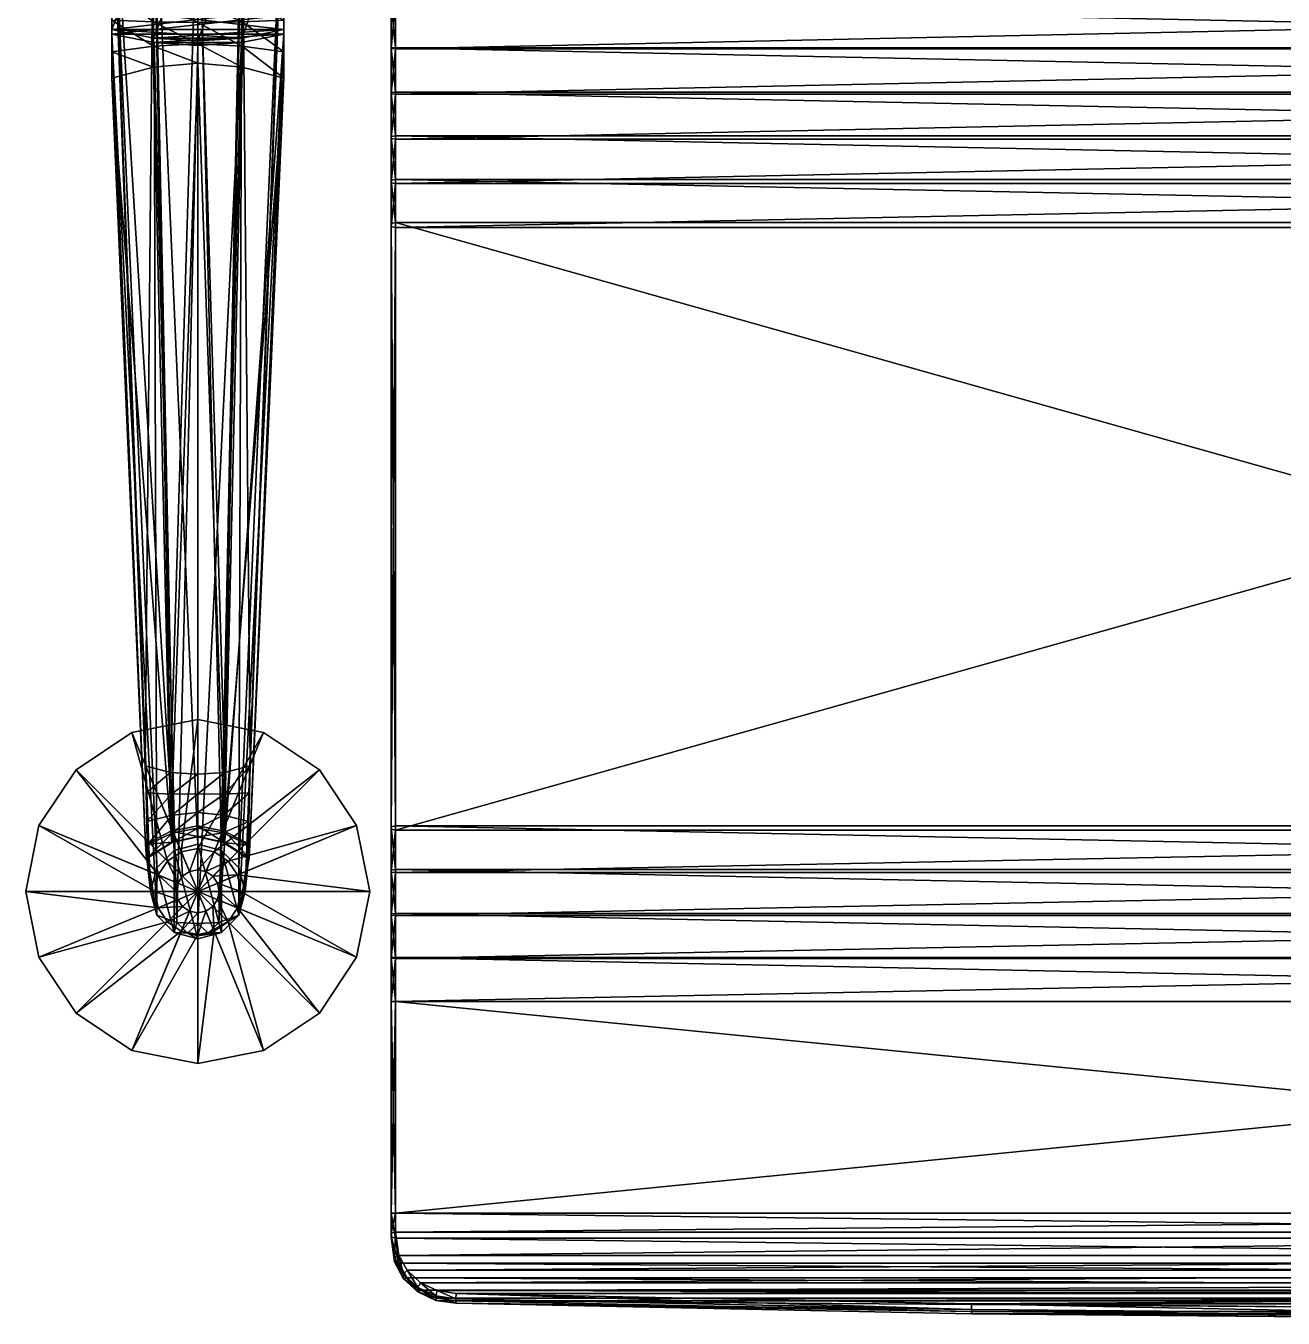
# Model space of a CAD drawing. Extents: x -0.75 to 2.5, y -6.86 to 0.72.
# Drawn here: x 1.185 to 1.4775, y -5.8231 to -5.5226 of the extents above; entities that cross this region are included whole.
import ezdxf

# ---------------------------------------------------------------- set-up
doc = ezdxf.new("R2010")
doc.units = 0
doc.layers.add('72OFGO2D01_GRAFIK', color=1, linetype='CONTINUOUS')
doc.layers.add('72VIAI3D_ANY', color=1, linetype='CONTINUOUS')

# ---------------------------------------------------------------- blocks, each defined once
blk = doc.blocks.new('OB__000009')
at = {"layer": '72VIAI3D_ANY'}
mesh = blk.add_polyface(dxfattribs=at)
corners = [(0.0217, -0.30578, 0.18844), (0.032, -0.54, 0.02578), (0.032, -0.30491, 0.18746), (0.0265, -0.54147, 0.02745), (0.0375, -0.54147, 0.02745), (0.0423, -0.30578, 0.18844), (0.052, -0.35163, 0.29325), (0.03688, -0.55824, 0.06969), (0.04216, -0.35359, 0.29661), (0.032, -0.55845, 0.07141), (0.032, -0.35427, 0.29776), (0.02713, -0.55824, 0.06969), (0.02184, -0.35359, 0.29661), (0.02248, -0.5565, 0.0661), (0.012, -0.35163, 0.29325), (0.01987, -0.54011, 0.07233), (0.012, -0.36189, 0.26994), (0.043, -0.551, 0.024), (0.052, -0.3114, 0.19634), (0.052, -0.308, 0.1914), (0.04421, -0.52177, 0.05142), (0.04413, -0.54011, 0.07233), (0.052, -0.36189, 0.26994), (0.012, -0.308, 0.1914), (0.01979, -0.52177, 0.05142), (0.021, -0.551, 0.024), (0.012, -0.3114, 0.19634), (0.0423, -0.3544, 0.2706), (0.0423, -0.35933, 0.26725), (0.052, -0.35578, 0.27415), (0.0217, -0.35933, 0.26725), (0.012, -0.35578, 0.27415), (0.032, -0.35837, 0.26637), (0.0217, -0.3544, 0.2706), (0.02569, -0.52334, 0.05481), (0.032, -0.31438, 0.20036), (0.032, -0.52375, 0.05607), (0.0217, -0.31367, 0.19928), (0.03823, -0.53696, 0.07032), (0.032, -0.53577, 0.06974), (0.02577, -0.53696, 0.07032), (0.03831, -0.52334, 0.05481), (0.0423, -0.31367, 0.19928), (0.04153, -0.5455, 0.02668), (0.02248, -0.5455, 0.02668)]
mesh.append_faces([[corners[k] for k in face] for face in [(4, 2, 1), (12, 13, 14), (24, 37, 34), (38, 22, 28), (16, 40, 30), (40, 16, 15), (42, 20, 41)]], dxfattribs={"color": 9})
mesh.append_faces([[corners[k] for k in face] for face in [(8, 9, 10), (10, 11, 12), (22, 27, 28), (27, 22, 29), (30, 31, 16), (32, 33, 30), (34, 35, 36), (35, 34, 37), (32, 38, 28), (38, 32, 39), (40, 32, 30), (32, 40, 39), (35, 41, 36), (41, 35, 42), (43, 5, 4)]], dxfattribs={"vtx0": -1, "color": 9})
mesh.append_faces([[corners[k] for k in face] for face in [(17, 18, 19), (18, 17, 20), (21, 6, 22), (23, 24, 25), (24, 23, 26), (3, 23, 44)]], dxfattribs={"vtx0": -1, "vtx1": -1, "color": 9})
mesh.append_faces([[corners[k] for k in face] for face in [(5, 43, 19), (23, 3, 0)]], dxfattribs={"vtx0": -1, "vtx1": -1, "vtx2": -1, "color": 9})
mesh.append_faces([[corners[k] for k in face] for face in [(14, 15, 16)]], dxfattribs={"vtx0": -1, "vtx2": -1, "color": 9})
mesh.append_faces([[corners[k] for k in face] for face in [(1, 0, 3), (6, 7, 8), (20, 42, 18), (25, 44, 23)]], dxfattribs={"vtx1": -1, "color": 9})
mesh.append_faces([[corners[k] for k in face] for face in [(0, 1, 2), (2, 4, 5), (37, 24, 26), (43, 17, 19)]], dxfattribs={"vtx2": -1, "color": 9})
mesh = blk.add_polyface(dxfattribs=at)
corners = [(0.052, -0.35163, 0.29325), (0.02184, -0.35359, 0.29661), (0.012, -0.35163, 0.29325), (0.04216, -0.35359, 0.29661), (0.032, -0.35427, 0.29776), (0.012, -0.33426, 0.29347), (0.052, -0.34719, 0.28579), (0.012, -0.34719, 0.28579), (0.052, -0.35578, 0.27415), (0.052, -0.36189, 0.26994), (0.052, -0.34842, 0.27514), (0.052, -0.34141, 0.27272), (0.012, -0.35578, 0.27415), (0.012, -0.34842, 0.27514), (0.012, -0.34141, 0.27272), (0.012, -0.36189, 0.26994), (0.0423, -0.33921, 0.26513), (0.0423, -0.34346, 0.26951), (0.0423, -0.3488, 0.27136), (0.0217, -0.3488, 0.27136), (0.0217, -0.34346, 0.26951), (0.0423, -0.3544, 0.2706), (0.0217, -0.3544, 0.2706), (0.0217, -0.35933, 0.26725), (0.032, -0.34025, 0.26434), (0.032, -0.34417, 0.26838), (0.0217, -0.33921, 0.26513), (0.032, -0.34893, 0.27003), (0.032, -0.35392, 0.26935), (0.0423, -0.35933, 0.26725), (0.032, -0.35837, 0.26637)]
mesh.append_faces([[corners[k] for k in face] for face in [(5, 6, 7), (11, 16, 17), (10, 17, 18), (17, 10, 11), (14, 19, 20), (19, 14, 13), (8, 18, 21), (18, 8, 10), (13, 22, 19), (22, 13, 12), (12, 23, 22), (17, 24, 25), (25, 26, 20), (18, 25, 27), (25, 18, 17), (20, 27, 25), (27, 20, 19), (21, 27, 28), (27, 21, 18), (19, 28, 27), (28, 19, 22), (29, 28, 30), (28, 29, 21), (22, 30, 28), (6, 2, 7)]], dxfattribs={"vtx0": -1, "color": 9})
mesh.append_faces([[corners[k] for k in face] for face in [(0, 1, 2), (1, 0, 3), (0, 8, 9), (0, 10, 8), (10, 0, 6), (6, 11, 10), (12, 7, 2), (7, 12, 13), (13, 5, 7), (5, 13, 14), (2, 6, 0)]], dxfattribs={"vtx0": -1, "vtx2": -1, "color": 9})
mesh.append_faces([[corners[k] for k in face] for face in [(4, 1, 3)]], dxfattribs={"vtx1": -1, "color": 9})
mesh.append_faces([[corners[k] for k in face] for face in [(15, 12, 2)]], dxfattribs={"vtx1": -1, "vtx2": -1, "color": 9})
mesh = blk.add_polyface(dxfattribs=at)
corners = [(0.03688, -0.55824, 0.06969), (0.052, -0.35163, 0.29325), (0.04153, -0.5565, 0.0661), (0.032, -0.55845, 0.07141), (0.04216, -0.35359, 0.29661), (0.02713, -0.55824, 0.06969), (0.032, -0.35427, 0.29776), (0.02248, -0.5565, 0.0661), (0.02184, -0.35359, 0.29661), (0.01987, -0.54011, 0.07233), (0.012, -0.35163, 0.29325), (0.04413, -0.54011, 0.07233), (0.04387, -0.53473, 0.04988), (0.0379, -0.53735, 0.05623), (0.03796, -0.53327, 0.05341), (0.0438, -0.54024, 0.05372), (0.02021, -0.54024, 0.05372), (0.02604, -0.53327, 0.05341), (0.02611, -0.53735, 0.05623), (0.02014, -0.53473, 0.04988), (0.02589, -0.52836, 0.05286), (0.01999, -0.52806, 0.04905), (0.04401, -0.52806, 0.04905), (0.03812, -0.52836, 0.05286), (0.02569, -0.52334, 0.05481), (0.01979, -0.52177, 0.05142), (0.04421, -0.52177, 0.05142), (0.03831, -0.52334, 0.05481), (0.03804, -0.53955, 0.06559), (0.032, -0.53577, 0.06974), (0.032, -0.5382, 0.06543), (0.03823, -0.53696, 0.07032), (0.02577, -0.53696, 0.07032), (0.032, -0.53833, 0.06104), (0.032, -0.53632, 0.0571), (0.02608, -0.53963, 0.06064), (0.032, -0.53266, 0.05463), (0.032, -0.52831, 0.05422), (0.032, -0.52375, 0.05607), (0.052, -0.36189, 0.26994), (0.043, -0.551, 0.024), (0.021, -0.551, 0.024)]
mesh.append_faces([[corners[k] for k in face] for face in [(0, 1, 2), (7, 8, 5), (39, 31, 11)]], dxfattribs={"color": 9})
mesh.append_faces([[corners[k] for k in face] for face in [(12, 13, 14), (13, 12, 15), (16, 17, 18), (17, 16, 19), (19, 20, 17), (20, 19, 21), (22, 14, 23), (14, 22, 12), (21, 24, 20), (24, 21, 25), (26, 23, 27), (23, 26, 22), (28, 29, 30), (29, 28, 31), (32, 30, 29), (13, 33, 34), (34, 35, 18), (14, 34, 36), (34, 14, 13), (18, 36, 34), (36, 18, 17), (17, 37, 36), (37, 17, 20), (23, 36, 37), (36, 23, 14), (20, 38, 37), (38, 20, 24), (27, 37, 38), (37, 27, 23)]], dxfattribs={"vtx0": -1, "color": 9})
mesh.append_faces([[corners[k] for k in face] for face in [(1, 11, 2), (26, 40, 22)]], dxfattribs={"vtx0": -1, "vtx1": -1, "color": 9})
mesh.append_faces([[corners[k] for k in face] for face in [(3, 4, 0)]], dxfattribs={"vtx0": -1, "vtx1": -1, "vtx2": -1, "color": 9})
mesh.append_faces([[corners[k] for k in face] for face in [(5, 6, 3), (9, 10, 7), (41, 25, 21)]], dxfattribs={"vtx0": -1, "vtx2": -1, "color": 9})
mesh = blk.add_polyface(dxfattribs=at)
corners = [(0.021, -0.551, 0.024), (0.02248, -0.5455), (0.02248, -0.5455, 0.02668), (0.0265, -0.54147), (0.0265, -0.54147, 0.02745), (0.032, -0.54), (0.032, -0.54, 0.02578), (0.0375, -0.54147), (0.0375, -0.54147, 0.02745), (0.04153, -0.5455), (0.04153, -0.5455, 0.02668), (0.043, -0.551), (0.04395, -0.54328, 0.0664), (0.03823, -0.53696, 0.07032), (0.03804, -0.53955, 0.06559), (0.04413, -0.54011, 0.07233), (0.01987, -0.54011, 0.07233), (0.02596, -0.53955, 0.06559), (0.02577, -0.53696, 0.07032), (0.02006, -0.54328, 0.0664), (0.04382, -0.54333, 0.05968), (0.03793, -0.53963, 0.06064), (0.02608, -0.53963, 0.06064), (0.02018, -0.54333, 0.05968), (0.0438, -0.54024, 0.05372), (0.0379, -0.53735, 0.05623), (0.02611, -0.53735, 0.05623), (0.02021, -0.54024, 0.05372), (0.032, -0.5382, 0.06543), (0.032, -0.53833, 0.06104), (0.032, -0.53632, 0.0571), (0.04153, -0.5565, 0.0661), (0.043, -0.551, 0.024), (0.04387, -0.53473, 0.04988), (0.04401, -0.52806, 0.04905), (0.02248, -0.5565, 0.0661), (0.02014, -0.53473, 0.04988), (0.01999, -0.52806, 0.04905), (0.0375, -0.56053)]
mesh.append_faces([[corners[k] for k in face] for face in [(0, 1, 2), (2, 3, 4), (3, 2, 1), (4, 5, 6), (5, 4, 3), (6, 7, 8), (7, 6, 5), (8, 9, 10), (9, 8, 7), (11, 10, 9), (12, 13, 14), (13, 12, 15), (16, 17, 18), (17, 16, 19), (20, 14, 21), (14, 20, 12), (19, 22, 17), (22, 19, 23), (24, 21, 25), (21, 24, 20), (23, 26, 22), (26, 23, 27), (28, 18, 17), (21, 28, 29), (28, 21, 14), (17, 29, 28), (29, 17, 22), (29, 25, 21), (22, 30, 29)]], dxfattribs={"vtx0": -1, "color": 9})
mesh.append_faces([[corners[k] for k in face] for face in [(12, 31, 15), (24, 32, 20), (33, 32, 24), (34, 32, 33), (5, 38, 7)]], dxfattribs={"vtx0": -1, "vtx1": -1, "color": 9})
mesh.append_faces([[corners[k] for k in face] for face in [(35, 19, 16), (35, 23, 19), (0, 27, 23), (0, 36, 27), (0, 37, 36)]], dxfattribs={"vtx0": -1, "vtx2": -1, "color": 9})
mesh = blk.add_polyface(dxfattribs=at)
corners = [(0.032, -0.562, 0.06002), (0.02959, -0.5607, 0.06695), (0.032, -0.56133, 0.06625), (0.0265, -0.56053, 0.06163), (0.0375, -0.56053, 0.06163), (0.03441, -0.5607, 0.06695), (0.02713, -0.55824, 0.06969), (0.02248, -0.5565, 0.0661), (0.04153, -0.5565, 0.0661), (0.03688, -0.55824, 0.06969), (0.032, -0.55845, 0.07141), (0.02248, -0.5565), (0.0265, -0.56053), (0.021, -0.551), (0.021, -0.551, 0.024), (0.02248, -0.5455), (0.04153, -0.5455, 0.02668), (0.043, -0.551), (0.043, -0.551, 0.024), (0.04153, -0.5565), (0.0375, -0.56053), (0.032, -0.562), (0.04382, -0.54333, 0.05968), (0.04395, -0.54328, 0.0664), (0.02018, -0.54333, 0.05968), (0.04153, -0.5455), (0.0375, -0.54147), (0.032, -0.54), (0.0265, -0.54147)]
mesh.append_faces([[corners[k] for k in face] for face in [(0, 1, 2), (4, 2, 5), (3, 6, 1), (6, 3, 7), (8, 5, 9), (5, 8, 4), (3, 11, 7), (11, 3, 12), (13, 7, 11), (15, 14, 13), (16, 17, 18), (19, 18, 17), (8, 20, 4), (20, 8, 19), (21, 4, 20), (12, 0, 21), (25, 19, 17)]], dxfattribs={"vtx0": -1, "color": 9})
mesh.append_faces([[corners[k] for k in face] for face in [(1, 0, 3), (2, 4, 0), (1, 10, 2), (2, 10, 5), (6, 10, 1), (5, 10, 9), (22, 8, 23), (19, 26, 20), (26, 19, 25), (20, 27, 21), (21, 28, 12), (28, 21, 27), (12, 15, 11), (15, 12, 28)]], dxfattribs={"vtx0": -1, "vtx1": -1, "color": 9})
mesh.append_faces([[corners[k] for k in face] for face in [(18, 8, 22), (7, 14, 24)]], dxfattribs={"vtx0": -1, "vtx1": -1, "vtx2": -1, "color": 9})
mesh.append_faces([[corners[k] for k in face] for face in [(7, 13, 14), (18, 19, 8), (4, 21, 0), (0, 12, 3)]], dxfattribs={"vtx0": -1, "vtx2": -1, "color": 9})
mesh.append_faces([[corners[k] for k in face] for face in [(15, 13, 11)]], dxfattribs={"vtx2": -1, "color": 9})
blk = doc.blocks.new('OB__000433')
at = {"layer": '72VIAI3D_ANY'}
blk.add_blockref('OB__000009', (1.19301, -5.1729, 0.029), dxfattribs=at)
blk = doc.blocks.new('72VIAI3D__000434')
at = {"layer": '72VIAI3D_ANY'}
blk.add_blockref('OB__000433', (0, 0), dxfattribs=at)
blk = doc.blocks.new('OB__000012')
at = {"layer": '72VIAI3D_ANY'}
mesh = blk.add_polyface(dxfattribs=at)
corners = [(0.04, -0.58), (0.00304, -0.56469), (0, -0.58), (0, -0.58, 0.006), (0.00304, -0.56469, 0.006), (0.03, -0.58, 0.018), (0.03076, -0.57617, 0.018), (0.035, -0.58, 0.026), (0.03076, -0.57617, 0.026), (0.03538, -0.57809, 0.026), (0.03, -0.58, 0.026), (0.01172, -0.55172), (0.01172, -0.55172, 0.006), (0.03293, -0.57293, 0.018), (0.03293, -0.57293, 0.026), (0.03646, -0.57647, 0.026), (0.02469, -0.54304), (0.02469, -0.54304, 0.006), (0.03617, -0.57076, 0.018), (0.03617, -0.57076, 0.026), (0.03809, -0.57538, 0.026), (0.04, -0.54), (0.04, -0.54, 0.006), (0.04, -0.57, 0.018), (0.04, -0.57, 0.026), (0.04, -0.575, 0.026), (0.03538, -0.57809, 0.029), (0.035, -0.58, 0.029), (0.03646, -0.57647, 0.029), (0.03809, -0.57538, 0.029), (0.04, -0.575, 0.029)]
mesh.append_faces([[corners[k] for k in face] for face in [(3, 1, 4), (1, 3, 2), (5, 4, 6), (4, 5, 3), (4, 11, 12), (11, 4, 1), (6, 12, 13), (12, 6, 4), (12, 16, 17), (16, 12, 11), (13, 17, 18), (17, 13, 12), (17, 21, 22), (21, 17, 16), (18, 22, 23), (22, 18, 17), (5, 8, 10), (8, 5, 6), (6, 14, 8), (14, 6, 13), (13, 19, 14), (19, 13, 18), (18, 24, 19), (24, 18, 23), (7, 26, 27), (26, 7, 9), (9, 28, 26), (28, 9, 15), (15, 29, 28), (29, 15, 20), (20, 30, 29), (30, 20, 25)]], dxfattribs={"vtx0": -1, "color": 159})
mesh.append_faces([[corners[k] for k in face] for face in [(7, 8, 9), (8, 7, 10), (9, 14, 15), (14, 9, 8), (15, 19, 20), (19, 15, 14), (20, 24, 25), (24, 20, 19)]], dxfattribs={"vtx0": -1, "vtx1": -1, "color": 159})
mesh.append_faces([[corners[k] for k in face] for face in [(0, 1, 2), (0, 11, 1), (0, 16, 11), (0, 21, 16)]], dxfattribs={"vtx0": -1, "vtx2": -1, "color": 159})
mesh = blk.add_polyface(dxfattribs=at)
corners = [(0.04, -0.58), (0.05531, -0.54304), (0.04, -0.54), (0.04, -0.54, 0.006), (0.05531, -0.54304, 0.006), (0.04, -0.57, 0.018), (0.04383, -0.57076, 0.018), (0.04, -0.575, 0.026), (0.04383, -0.57076, 0.026), (0.04191, -0.57538, 0.026), (0.04, -0.57, 0.026), (0.06828, -0.55172), (0.06828, -0.55172, 0.006), (0.04707, -0.57293, 0.018), (0.04707, -0.57293, 0.026), (0.04354, -0.57647, 0.026), (0.07696, -0.56469), (0.07696, -0.56469, 0.006), (0.04924, -0.57617, 0.018), (0.04924, -0.57617, 0.026), (0.04462, -0.57809, 0.026), (0.08, -0.58), (0.08, -0.58, 0.006), (0.05, -0.58, 0.018), (0.05, -0.58, 0.026), (0.045, -0.58, 0.026), (0.04191, -0.57538, 0.029), (0.04, -0.575, 0.029), (0.04354, -0.57647, 0.029), (0.04462, -0.57809, 0.029), (0.045, -0.58, 0.029)]
mesh.append_faces([[corners[k] for k in face] for face in [(3, 1, 4), (1, 3, 2), (5, 4, 6), (4, 5, 3), (4, 11, 12), (11, 4, 1), (6, 12, 13), (12, 6, 4), (12, 16, 17), (16, 12, 11), (13, 17, 18), (17, 13, 12), (17, 21, 22), (21, 17, 16), (18, 22, 23), (22, 18, 17), (5, 8, 10), (8, 5, 6), (6, 14, 8), (14, 6, 13), (13, 19, 14), (19, 13, 18), (18, 24, 19), (24, 18, 23), (7, 26, 27), (26, 7, 9), (9, 28, 26), (28, 9, 15), (15, 29, 28), (29, 15, 20), (20, 30, 29), (30, 20, 25)]], dxfattribs={"vtx0": -1, "color": 159})
mesh.append_faces([[corners[k] for k in face] for face in [(7, 8, 9), (8, 7, 10), (9, 14, 15), (14, 9, 8), (15, 19, 20), (19, 15, 14), (20, 24, 25), (24, 20, 19)]], dxfattribs={"vtx0": -1, "vtx1": -1, "color": 159})
mesh.append_faces([[corners[k] for k in face] for face in [(0, 1, 2), (0, 11, 1), (0, 16, 11), (0, 21, 16)]], dxfattribs={"vtx0": -1, "vtx2": -1, "color": 159})
mesh = blk.add_polyface(dxfattribs=at)
corners = [(0.04, -0.58), (0.02469, -0.61696), (0.04, -0.62), (0.04, -0.62, 0.006), (0.02469, -0.61696, 0.006), (0.04, -0.59, 0.018), (0.03617, -0.58924, 0.018), (0.04, -0.585, 0.026), (0.03617, -0.58924, 0.026), (0.03809, -0.58462, 0.026), (0.04, -0.59, 0.026), (0.01172, -0.60828), (0.01172, -0.60828, 0.006), (0.03293, -0.58707, 0.018), (0.03293, -0.58707, 0.026), (0.03646, -0.58354, 0.026), (0.00304, -0.59531), (0.00304, -0.59531, 0.006), (0.03076, -0.58383, 0.018), (0.03076, -0.58383, 0.026), (0.03538, -0.58191, 0.026), (0, -0.58), (0, -0.58, 0.006), (0.03, -0.58, 0.018), (0.03, -0.58, 0.026), (0.035, -0.58, 0.026), (0.03809, -0.58462, 0.029), (0.04, -0.585, 0.029), (0.03646, -0.58354, 0.029), (0.03538, -0.58191, 0.029), (0.035, -0.58, 0.029)]
mesh.append_faces([[corners[k] for k in face] for face in [(3, 1, 4), (1, 3, 2), (5, 4, 6), (4, 5, 3), (4, 11, 12), (11, 4, 1), (6, 12, 13), (12, 6, 4), (12, 16, 17), (16, 12, 11), (13, 17, 18), (17, 13, 12), (17, 21, 22), (21, 17, 16), (18, 22, 23), (22, 18, 17), (5, 8, 10), (8, 5, 6), (6, 14, 8), (14, 6, 13), (13, 19, 14), (19, 13, 18), (18, 24, 19), (24, 18, 23), (7, 26, 27), (26, 7, 9), (9, 28, 26), (28, 9, 15), (15, 29, 28), (29, 15, 20), (20, 30, 29), (30, 20, 25)]], dxfattribs={"vtx0": -1, "color": 159})
mesh.append_faces([[corners[k] for k in face] for face in [(7, 8, 9), (8, 7, 10), (9, 14, 15), (14, 9, 8), (15, 19, 20), (19, 15, 14), (20, 24, 25), (24, 20, 19)]], dxfattribs={"vtx0": -1, "vtx1": -1, "color": 159})
mesh.append_faces([[corners[k] for k in face] for face in [(0, 1, 2), (0, 11, 1), (0, 16, 11), (0, 21, 16)]], dxfattribs={"vtx0": -1, "vtx2": -1, "color": 159})
mesh = blk.add_polyface(dxfattribs=at)
corners = [(0.04, -0.58), (0.07696, -0.59531), (0.08, -0.58), (0.08, -0.58, 0.006), (0.07696, -0.59531, 0.006), (0.05, -0.58, 0.018), (0.04924, -0.58383, 0.018), (0.045, -0.58, 0.026), (0.04924, -0.58383, 0.026), (0.04462, -0.58191, 0.026), (0.05, -0.58, 0.026), (0.06828, -0.60828), (0.06828, -0.60828, 0.006), (0.04707, -0.58707, 0.018), (0.04707, -0.58707, 0.026), (0.04354, -0.58354, 0.026), (0.05531, -0.61696), (0.05531, -0.61696, 0.006), (0.04383, -0.58924, 0.018), (0.04383, -0.58924, 0.026), (0.04191, -0.58462, 0.026), (0.04, -0.62), (0.04, -0.62, 0.006), (0.04, -0.59, 0.018), (0.04, -0.59, 0.026), (0.04, -0.585, 0.026), (0.04462, -0.58191, 0.029), (0.045, -0.58, 0.029), (0.04354, -0.58354, 0.029), (0.04191, -0.58462, 0.029), (0.04, -0.585, 0.029)]
mesh.append_faces([[corners[k] for k in face] for face in [(3, 1, 4), (1, 3, 2), (5, 4, 6), (4, 5, 3), (4, 11, 12), (11, 4, 1), (6, 12, 13), (12, 6, 4), (12, 16, 17), (16, 12, 11), (13, 17, 18), (17, 13, 12), (17, 21, 22), (21, 17, 16), (18, 22, 23), (22, 18, 17), (5, 8, 10), (8, 5, 6), (6, 14, 8), (14, 6, 13), (13, 19, 14), (19, 13, 18), (18, 24, 19), (24, 18, 23), (7, 26, 27), (26, 7, 9), (9, 28, 26), (28, 9, 15), (15, 29, 28), (29, 15, 20), (20, 30, 29), (30, 20, 25)]], dxfattribs={"vtx0": -1, "color": 159})
mesh.append_faces([[corners[k] for k in face] for face in [(7, 8, 9), (8, 7, 10), (9, 14, 15), (14, 9, 8), (15, 19, 20), (19, 15, 14), (20, 24, 25), (24, 20, 19)]], dxfattribs={"vtx0": -1, "vtx1": -1, "color": 159})
mesh.append_faces([[corners[k] for k in face] for face in [(0, 1, 2), (0, 11, 1), (0, 16, 11), (0, 21, 16)]], dxfattribs={"vtx0": -1, "vtx2": -1, "color": 159})
blk = doc.blocks.new('OB__000435')
at = {"layer": '72VIAI3D_ANY'}
blk.add_blockref('OB__000012', (1.18501, -5.1439), dxfattribs=at)
blk = doc.blocks.new('72VIAI3D__000436')
at = {"layer": '72VIAI3D_ANY'}
blk.add_blockref('OB__000435', (0, 0), dxfattribs=at)
blk = doc.blocks.new('OB__000015')
at = {"layer": '72VIAI3D_ANY'}
mesh = blk.add_polyface(dxfattribs=at)
corners = [(0.04, -0.00732), (0, -0.00732), (0, -0.02323, 0.00945), (0.04, -0.02323, 0.00945), (0, -0.02973, 0.00945), (0.04, -0.02973, 0.00945), (0, -0.02973, 0.02745), (0.04, -0.02973, 0.02745), (0, -0.11473, 0.02745), (0.04, -0.11473, 0.02745), (0, -0.11473, 0.00945), (0.04, -0.11473, 0.00945), (0, -0.12123, 0.00945), (0.04, -0.12123, 0.00945), (0.04, -0.13714), (0, -0.13714), (0.04, -0.11513, 0.03745), (0.04, -0.02933, 0.03745), (0.04, -0.14181, 0.00787), (0.04, -0.00265, 0.00787), (0, -0.02933, 0.03745), (0, -0.11513, 0.03745), (0, -0.14181, 0.00787), (0, -0.00265, 0.00787), (0.0097, -0.11678, 0.04115), (0.0097, -0.14377, 0.01122), (0.0097, -0.02768, 0.04115), (0.0303, -0.11678, 0.04115), (0.0303, -0.02768, 0.04115), (0.0303, -0.14377, 0.01122), (0.02, -0.14446, 0.0124), (0.02, -0.11736, 0.04245), (0.02, -0.0271, 0.04245), (0.0097, -0.00069, 0.01122), (0.02, 0, 0.0124), (0.0303, -0.00069, 0.01122), (0.04, -0.00732), (0, -0.00732), (0.04, -0.14181, 0.00787), (0, -0.14181, 0.00787), (0.0097, -0.11678, 0.04115), (0.0097, -0.14377, 0.01122), (0.0303, -0.11678, 0.04115), (0.0303, -0.14377, 0.01122), (0.02, -0.14446, 0.0124), (0.02, -0.02711, 0.04245)]
mesh.append_faces([[corners[k] for k in face] for face in [(35, 34, 33)]], dxfattribs={"color": 9})
mesh.append_faces([[corners[k] for k in face] for face in [(2, 0, 1), (4, 3, 2), (3, 4, 5), (6, 5, 4), (5, 6, 7), (8, 7, 6), (7, 8, 9), (10, 9, 8), (9, 10, 11), (12, 11, 10), (11, 12, 13), (12, 14, 13), (14, 12, 15), (9, 18, 16), (15, 21, 22), (22, 24, 25), (24, 22, 21), (26, 21, 20), (21, 26, 24), (27, 17, 16), (30, 27, 29), (27, 30, 31), (32, 24, 26), (24, 32, 31), (31, 28, 27), (28, 31, 32), (16, 29, 27), (29, 16, 18), (31, 25, 24), (25, 31, 30), (33, 20, 23), (20, 33, 26), (35, 32, 34), (32, 35, 28), (28, 19, 17), (19, 28, 35), (26, 34, 32), (34, 26, 33), (22, 14, 15), (19, 1, 0), (35, 23, 19), (2, 36, 37), (15, 21, 39), (39, 40, 41), (40, 39, 21), (21, 26, 40), (42, 17, 16), (44, 42, 43), (42, 44, 31), (45, 40, 26), (40, 45, 31), (31, 28, 42), (28, 31, 45), (16, 43, 42), (43, 16, 38), (31, 41, 40), (41, 31, 44), (35, 45, 34), (45, 35, 28), (26, 34, 45)]], dxfattribs={"vtx0": -1, "color": 9})
mesh.append_faces([[corners[k] for k in face] for face in [(0, 2, 3), (17, 9, 16), (9, 17, 7), (17, 0, 7), (0, 17, 19), (21, 6, 20), (6, 21, 8), (23, 6, 1), (14, 22, 18), (18, 25, 29), (25, 18, 22), (1, 19, 23), (23, 35, 33), (36, 2, 3), (38, 9, 14), (36, 17, 19), (23, 6, 37)]], dxfattribs={"vtx0": -1, "vtx1": -1, "color": 9})
mesh.append_faces([[corners[k] for k in face] for face in [(21, 15, 8), (17, 36, 7)]], dxfattribs={"vtx0": -1, "vtx1": -1, "vtx2": -1, "color": 9})
mesh.append_faces([[corners[k] for k in face] for face in [(6, 23, 20), (17, 27, 28), (9, 38, 16), (17, 42, 28)]], dxfattribs={"vtx0": -1, "vtx2": -1, "color": 9})
mesh.append_faces([[corners[k] for k in face] for face in [(11, 13, 9), (4, 2, 6), (2, 1, 6), (44, 43, 41)]], dxfattribs={"vtx1": -1, "color": 9})
mesh.append_faces([[corners[k] for k in face] for face in [(18, 14, 9), (15, 12, 8), (36, 3, 7), (2, 37, 6), (15, 39, 38), (43, 38, 39), (39, 41, 43), (33, 23, 19), (19, 35, 33)]], dxfattribs={"vtx1": -1, "vtx2": -1, "color": 9})
mesh.append_faces([[corners[k] for k in face] for face in [(13, 14, 9), (3, 5, 7), (0, 3, 7), (12, 10, 8), (25, 30, 29), (38, 14, 15), (23, 37, 36), (36, 19, 23)]], dxfattribs={"vtx2": -1, "color": 9})
blk = doc.blocks.new('OB__000437')
at = {"layer": '72VIAI3D_ANY'}
blk.add_blockref('OB__000015', (1.20501, -5.38167, 0.31556), dxfattribs=at)
blk = doc.blocks.new('72VIAI3D__000438')
at = {"layer": '72VIAI3D_ANY'}
blk.add_blockref('OB__000437', (0, 0), dxfattribs=at)
blk = doc.blocks.new('72VIAI3D__000439')
at = {"layer": '72VIAI3D_ANY'}
for name in ['72VIAI3D__000436', '72VIAI3D__000434', '72VIAI3D__000438']:
    blk.add_blockref(name, (0, 0), dxfattribs=at)
blk = doc.blocks.new('OB__000065')
at = {"layer": '72VIAI3D_ANY'}
mesh = blk.add_polyface(dxfattribs=at)
corners = [(0, -0.14518, 0.00725), (0, -0.03068, 0.01021), (0, -0.14518, 0.01028), (0, -0.03068, 0.00722), (0, -0.02283, 0.00704), (0, -0.02231, 0.00998), (0, -0.00568, 0.0058), (0, -0.00151, 0.00043), (0, 0, 0.00302), (0, -0.00719, 0.0032), (0, -0.01391, 0.00858), (0, -0.01494, 0.00576), (0, -0.15559, 0.01073), (0.5, 0, 0.00302), (0.001, -0.00039, 0.00433), (0.499, -0.00518, 0.00668), (0.001, -0.00518, 0.00668), (0.499, -0.01357, 0.00952), (0.001, -0.01357, 0.00952), (0.499, -0.02213, 0.01097), (0.001, -0.02213, 0.01097), (0.499, -0.03068, 0.01121), (0.001, -0.03068, 0.01121), (0.499, -0.14518, 0.01128), (0.001, -0.14518, 0.01128), (0.499, -0.15554, 0.01173), (0.001, -0.15554, 0.01173), (0.001, -0.00769, 0.00232), (0.499, -0.00291), (0.001, -0.00291), (0.001, -0.01528, 0.00481), (0.499, -0.00769, 0.00232), (0.001, -0.023, 0.00604), (0.499, -0.01528, 0.00481), (0.001, -0.03068, 0.00622), (0.499, -0.023, 0.00604), (0.001, -0.14518, 0.00625), (0.499, -0.03068, 0.00622), (0.001, -0.15578, 0.00676), (0.499, -0.14518, 0.00625), (0, -0.15573, 0.00776)]
mesh.append_faces([[corners[k] for k in face] for face in [(6, 7, 8), (7, 13, 8), (14, 15, 16), (16, 17, 18), (18, 19, 20), (27, 28, 29), (30, 31, 27), (32, 33, 30), (34, 35, 32), (3, 32, 4), (4, 30, 11), (30, 4, 32), (22, 5, 20), (20, 10, 18), (10, 20, 5), (29, 9, 27), (9, 29, 7), (28, 7, 29), (8, 16, 6), (16, 8, 14), (13, 14, 8), (6, 18, 10), (18, 6, 16), (27, 11, 30), (11, 27, 9)]], dxfattribs={"vtx0": -1, "color": 9})
mesh.append_faces([[corners[k] for k in face] for face in [(1, 4, 5), (4, 1, 3), (7, 6, 9), (10, 9, 6), (9, 10, 11), (5, 11, 10), (11, 5, 4), (12, 0, 2), (20, 21, 22), (22, 23, 24), (24, 25, 26), (36, 37, 34), (38, 39, 36), (32, 3, 34), (5, 22, 1), (24, 1, 22), (1, 24, 2), (34, 0, 36), (0, 34, 3), (40, 36, 0), (2, 26, 12), (26, 2, 24)]], dxfattribs={"vtx0": -1, "vtx1": -1, "color": 9})
mesh.append_faces([[corners[k] for k in face] for face in [(0, 1, 2), (1, 0, 3)]], dxfattribs={"vtx0": -1, "vtx2": -1, "color": 9})
mesh = blk.add_polyface(dxfattribs=at)
corners = [(0.5, -0.03068, 0.01021), (0.5, -0.02283, 0.00704), (0.5, -0.03068, 0.00722), (0.5, -0.02231, 0.00998), (0.5, -0.00568, 0.0058), (0.5, -0.00151, 0.00043), (0.5, -0.00719, 0.0032), (0.5, 0, 0.00302), (0.5, -0.01391, 0.00858), (0.5, -0.01494, 0.00576), (0.5, -0.14518, 0.00725), (0.5, -0.15559, 0.01073), (0.5, -0.14518, 0.01028), (0.5, -0.15573, 0.00776), (0, -0.00151, 0.00043), (0.499, -0.00518, 0.00668), (0.001, -0.00039, 0.00433), (0.499, -0.00039, 0.00433), (0.499, -0.01357, 0.00952), (0.001, -0.00518, 0.00668), (0.499, -0.02213, 0.01097), (0.001, -0.01357, 0.00952), (0.499, -0.03068, 0.01121), (0.001, -0.02213, 0.01097), (0.499, -0.14518, 0.01128), (0.001, -0.03068, 0.01121), (0.499, -0.15554, 0.01173), (0.001, -0.14518, 0.01128), (0.499, -0.00291), (0.001, -0.00769, 0.00232), (0.499, -0.00769, 0.00232), (0.001, -0.01528, 0.00481), (0.499, -0.01528, 0.00481), (0.001, -0.023, 0.00604), (0.499, -0.023, 0.00604), (0.001, -0.03068, 0.00622), (0.499, -0.03068, 0.00622), (0.001, -0.14518, 0.00625), (0.499, -0.14518, 0.00625), (0.499, -0.15578, 0.00676)]
mesh.append_faces([[corners[k] for k in face] for face in [(5, 4, 7), (7, 14, 5), (15, 16, 17), (18, 19, 15), (20, 21, 18), (22, 23, 20), (28, 29, 30), (30, 31, 32), (32, 33, 34), (14, 28, 5), (16, 7, 17), (36, 1, 34), (34, 9, 32), (9, 34, 1), (0, 20, 3), (18, 3, 20), (3, 18, 8), (30, 5, 28), (5, 30, 6), (4, 17, 7), (17, 4, 15), (8, 15, 4), (15, 8, 18), (6, 32, 9), (32, 6, 30)]], dxfattribs={"vtx0": -1, "color": 9})
mesh.append_faces([[corners[k] for k in face] for face in [(10, 0, 2), (0, 10, 12), (24, 25, 22), (26, 27, 24), (34, 35, 36), (36, 37, 38), (1, 36, 2), (20, 0, 22), (22, 12, 24), (12, 22, 0), (2, 38, 10), (38, 2, 36), (39, 10, 38), (24, 11, 26), (11, 24, 12)]], dxfattribs={"vtx0": -1, "vtx1": -1, "color": 9})
mesh.append_faces([[corners[k] for k in face] for face in [(0, 1, 2), (1, 0, 3), (4, 5, 6), (8, 6, 9), (6, 8, 4), (3, 9, 1), (9, 3, 8), (10, 11, 12), (11, 10, 13)]], dxfattribs={"vtx0": -1, "vtx2": -1, "color": 9})
mesh = blk.add_polyface(dxfattribs=at)
corners = [(0, -0.33728, 0.04737), (0, -0.19641, 0.01777), (0, -0.33669, 0.05032), (0, -0.19714, 0.01486), (0, -0.17665, 0.01038), (0, -0.18637, 0.01543), (0, -0.18696, 0.01248), (0, -0.17621, 0.01335), (0, -0.16623, 0.00879), (0, -0.16594, 0.01177), (0, -0.15573, 0.00776), (0, -0.15559, 0.01073), (0, -0.14518, 0.00725), (0, -0.34679, 0.0519), (0.001, -0.15554, 0.01173), (0.499, -0.16584, 0.01277), (0.001, -0.16584, 0.01277), (0.499, -0.17606, 0.01434), (0.001, -0.17606, 0.01434), (0.499, -0.18618, 0.01641), (0.001, -0.18618, 0.01641), (0.499, -0.19617, 0.01875), (0.001, -0.19617, 0.01875), (0.499, -0.33649, 0.0513), (0.001, -0.33649, 0.0513), (0.499, -0.34664, 0.05289), (0.001, -0.34664, 0.05289), (0.001, -0.16633, 0.00779), (0.499, -0.15578, 0.00676), (0.001, -0.15578, 0.00676), (0.001, -0.1768, 0.00939), (0.499, -0.16633, 0.00779), (0.001, -0.18715, 0.0115), (0.499, -0.1768, 0.00939), (0.001, -0.19738, 0.01389), (0.499, -0.18715, 0.0115), (0.001, -0.33747, 0.04639), (0.499, -0.19738, 0.01389), (0.001, -0.34738, 0.04795), (0.499, -0.33747, 0.04639), (0.001, -0.14518, 0.00625), (0, -0.34723, 0.04893)]
mesh.append_faces([[corners[k] for k in face] for face in [(4, 5, 6), (5, 4, 7), (8, 7, 4), (7, 8, 9), (10, 9, 8), (9, 10, 11), (12, 11, 10), (6, 1, 3), (1, 6, 5), (13, 0, 2), (14, 15, 16), (16, 17, 18), (18, 19, 20), (20, 21, 22), (22, 23, 24), (24, 25, 26), (27, 28, 29), (30, 31, 27), (32, 33, 30), (34, 35, 32), (36, 37, 34), (38, 39, 36), (20, 7, 18), (7, 20, 5), (5, 22, 1), (22, 5, 20), (30, 6, 32), (6, 30, 4), (32, 3, 34), (3, 32, 6), (27, 4, 30), (4, 27, 8), (18, 9, 16), (9, 18, 7), (29, 8, 27), (8, 29, 10), (11, 16, 9), (16, 11, 14), (40, 10, 29), (24, 1, 22), (1, 24, 2), (34, 0, 36), (0, 34, 3), (41, 36, 0), (2, 26, 13), (26, 2, 24)]], dxfattribs={"vtx0": -1, "vtx1": -1, "color": 9})
mesh.append_faces([[corners[k] for k in face] for face in [(0, 1, 2), (1, 0, 3)]], dxfattribs={"vtx0": -1, "vtx2": -1, "color": 9})
mesh = blk.add_polyface(dxfattribs=at)
corners = [(0.5, -0.17665, 0.01038), (0.5, -0.18637, 0.01543), (0.5, -0.17621, 0.01335), (0.5, -0.18696, 0.01248), (0.5, -0.16623, 0.00879), (0.5, -0.16594, 0.01177), (0.5, -0.15573, 0.00776), (0.5, -0.15559, 0.01073), (0.5, -0.19641, 0.01777), (0.5, -0.19714, 0.01486), (0.5, -0.34679, 0.0519), (0.5, -0.33728, 0.04737), (0.5, -0.34723, 0.04893), (0.5, -0.33669, 0.05032), (0.499, -0.16584, 0.01277), (0.001, -0.15554, 0.01173), (0.499, -0.15554, 0.01173), (0.499, -0.17606, 0.01434), (0.001, -0.16584, 0.01277), (0.499, -0.18618, 0.01641), (0.001, -0.17606, 0.01434), (0.499, -0.19617, 0.01875), (0.001, -0.18618, 0.01641), (0.499, -0.33649, 0.0513), (0.001, -0.19617, 0.01875), (0.499, -0.34664, 0.05289), (0.001, -0.33649, 0.0513), (0.499, -0.14518, 0.00625), (0.001, -0.15578, 0.00676), (0.499, -0.15578, 0.00676), (0.001, -0.16633, 0.00779), (0.499, -0.16633, 0.00779), (0.001, -0.1768, 0.00939), (0.499, -0.1768, 0.00939), (0.001, -0.18715, 0.0115), (0.499, -0.18715, 0.0115), (0.001, -0.19738, 0.01389), (0.499, -0.19738, 0.01389), (0.001, -0.33747, 0.04639), (0.499, -0.33747, 0.04639), (0.499, -0.34738, 0.04795), (0.5, -0.14518, 0.00725)]
mesh.append_faces([[corners[k] for k in face] for face in [(11, 8, 9), (8, 11, 13), (14, 15, 16), (17, 18, 14), (19, 20, 17), (21, 22, 19), (23, 24, 21), (25, 26, 23), (27, 28, 29), (29, 30, 31), (31, 32, 33), (33, 34, 35), (35, 36, 37), (37, 38, 39), (23, 10, 25), (10, 23, 13), (40, 11, 39), (17, 1, 19), (1, 17, 2), (8, 19, 1), (19, 8, 21), (0, 35, 3), (35, 0, 33), (37, 3, 35), (3, 37, 9), (4, 33, 0), (33, 4, 31), (14, 2, 17), (2, 14, 5), (31, 6, 29), (6, 31, 4), (5, 16, 7), (16, 5, 14), (41, 29, 6), (13, 21, 8), (21, 13, 23), (39, 9, 37), (9, 39, 11)]], dxfattribs={"vtx0": -1, "vtx1": -1, "color": 9})
mesh.append_faces([[corners[k] for k in face] for face in [(0, 1, 2), (1, 0, 3), (4, 2, 5), (2, 4, 0), (6, 5, 7), (5, 6, 4), (3, 8, 1), (8, 3, 9), (10, 11, 12), (11, 10, 13)]], dxfattribs={"vtx0": -1, "vtx2": -1, "color": 9})
mesh = blk.add_polyface(dxfattribs=at)
corners = [(0, -0.42658, 0.05056), (0, -0.37733, 0.05371), (0, -0.42658, 0.05372), (0, -0.37733, 0.05071), (0.00073, -0.43785, 0.05163), (0, -0.43122, 0.05), (0, -0.4321, 0.05312), (0.00073, -0.43679, 0.04876), (0.00287, -0.4418, 0.05027), (0.00287, -0.44074, 0.04741), (0.00618, -0.44488, 0.04903), (0.00618, -0.44385, 0.04621), (0, -0.35694, 0.05301), (0, -0.34723, 0.04893), (0, -0.34679, 0.0519), (0, -0.35724, 0.05002), (0, -0.36713, 0.05359), (0, -0.36728, 0.05059), (0, -0.33728, 0.04737), (0.00368, -0.43984, 0.04668), (0.00678, -0.44446, 0.05026), (0.00368, -0.44159, 0.05142), (0.001, -0.35734, 0.04903), (0.001, -0.36733, 0.04959), (0.001, -0.34738, 0.04795), (0.001, -0.36708, 0.05458), (0.001, -0.35685, 0.054), (0.001, -0.34664, 0.05289), (0.001, -0.37733, 0.05471), (0.001, -0.37733, 0.0497), (0.001, -0.42658, 0.05472), (0.001, -0.42658, 0.04956), (0.001, -0.33747, 0.04639), (0.00101, -0.43095, 0.04903), (0.001, -0.43238, 0.05409), (0.0018, -0.43644, 0.04782), (0.0018, -0.4382, 0.05257)]
mesh.append_faces([[corners[k] for k in face] for face in [(4, 5, 6), (5, 4, 7), (8, 7, 4), (7, 8, 9), (10, 9, 8), (9, 10, 11), (0, 6, 5), (11, 19, 9), (20, 8, 21), (2, 34, 6), (33, 7, 35), (36, 6, 34), (6, 36, 4), (4, 21, 8), (21, 4, 36), (9, 35, 7), (35, 9, 19)]], dxfattribs={"vtx0": -1, "color": 9})
mesh.append_faces([[corners[k] for k in face] for face in [(12, 13, 14), (13, 12, 15), (6, 0, 2), (16, 15, 12), (15, 16, 17), (1, 17, 16), (17, 1, 3), (18, 14, 13), (22, 17, 23), (17, 22, 15), (24, 15, 22), (15, 24, 13), (12, 25, 16), (25, 12, 26), (26, 14, 27), (14, 26, 12), (28, 16, 25), (16, 28, 1), (23, 3, 29), (3, 23, 17), (30, 1, 28), (1, 30, 2), (0, 29, 3), (29, 0, 31), (32, 13, 24), (5, 31, 0), (31, 5, 33), (34, 2, 30), (7, 33, 5)]], dxfattribs={"vtx0": -1, "vtx1": -1, "color": 9})
mesh.append_faces([[corners[k] for k in face] for face in [(0, 1, 2), (1, 0, 3)]], dxfattribs={"vtx0": -1, "vtx2": -1, "color": 9})
mesh = blk.add_polyface(dxfattribs=at)
corners = [(0.365, -0.44895, 0.0441), (0.485, -0.44753, 0.04795), (0.485, -0.44649, 0.04511), (0.365, -0.44998, 0.0469), (0.25, -0.44994, 0.04369), (0.25, -0.45098, 0.0465), (0.48963, -0.44685, 0.04821), (0.49382, -0.44385, 0.04621), (0.48963, -0.44581, 0.04539), (0.49382, -0.44488, 0.04903), (0.499, -0.35685, 0.054), (0.001, -0.34664, 0.05289), (0.499, -0.34664, 0.05289), (0.499, -0.36708, 0.05458), (0.001, -0.35685, 0.054), (0.499, -0.37733, 0.05471), (0.001, -0.36708, 0.05458), (0.499, -0.42658, 0.05472), (0.001, -0.37733, 0.05471), (0.499, -0.43238, 0.05409), (0.001, -0.42658, 0.05472), (0.4982, -0.4382, 0.05257), (0.001, -0.43238, 0.05409), (0.499, -0.34738, 0.04795), (0.001, -0.35734, 0.04903), (0.499, -0.35734, 0.04903), (0.001, -0.36733, 0.04959), (0.499, -0.36733, 0.04959), (0.001, -0.37733, 0.0497), (0.499, -0.37733, 0.0497), (0.001, -0.42658, 0.04956), (0.499, -0.42658, 0.04956), (0.00101, -0.43095, 0.04903), (0.499, -0.43095, 0.04903), (0.0018, -0.43644, 0.04782), (0.4982, -0.43644, 0.04782), (0.499, -0.33747, 0.04639), (0.001, -0.34738, 0.04795), (0.36498, -0.4494, 0.0482), (0.25, -0.45039, 0.04779), (0.25, -0.44866, 0.04311), (0.36498, -0.44767, 0.04351), (0.48491, -0.44694, 0.04925), (0.48491, -0.44521, 0.04453), (0.48932, -0.44456, 0.0448), (0.49322, -0.44274, 0.04556), (0.49322, -0.44446, 0.05026), (0.48932, -0.4463, 0.0495), (0.49632, -0.44159, 0.05142), (0.0018, -0.4382, 0.05257), (0.00368, -0.44159, 0.05142), (0.00678, -0.44446, 0.05026), (0.01068, -0.4463, 0.0495), (0.01509, -0.44694, 0.04925), (0.00368, -0.43984, 0.04668), (0.49632, -0.43984, 0.04668), (0.00678, -0.44274, 0.04556), (0.01068, -0.44456, 0.0448), (0.01509, -0.44521, 0.04453), (0.13502, -0.44767, 0.04351)]
mesh.append_faces([[corners[k] for k in face] for face in [(0, 1, 2), (6, 7, 8), (7, 6, 9), (1, 8, 2), (8, 1, 6), (19, 20, 17), (21, 22, 19), (29, 30, 31), (31, 32, 33), (33, 34, 35), (3, 42, 1), (41, 2, 43), (44, 7, 45), (7, 44, 8), (46, 6, 47), (6, 46, 9), (47, 1, 42), (1, 47, 6), (8, 43, 2), (43, 8, 44)]], dxfattribs={"vtx0": -1, "color": 9})
mesh.append_faces([[corners[k] for k in face] for face in [(1, 0, 3), (4, 3, 0), (3, 4, 5), (10, 11, 12), (13, 14, 10), (15, 16, 13), (17, 18, 15), (23, 24, 25), (25, 26, 27), (27, 28, 29), (36, 37, 23), (5, 38, 3), (38, 5, 39), (40, 0, 41), (0, 40, 4), (42, 3, 38), (2, 41, 0), (48, 49, 21), (46, 50, 48), (47, 51, 46), (42, 52, 47), (38, 53, 42), (35, 54, 55), (55, 56, 45), (45, 57, 44), (44, 58, 43), (43, 59, 41)]], dxfattribs={"vtx0": -1, "vtx1": -1, "color": 9})
mesh.append_faces([[corners[k] for k in face] for face in [(40, 41, 59)]], dxfattribs={"vtx1": -1, "color": 9})
mesh = blk.add_polyface(dxfattribs=at)
corners = [(0.135, -0.44895, 0.0441), (0.015, -0.44753, 0.04795), (0.135, -0.44998, 0.0469), (0.015, -0.44649, 0.04511), (0.25, -0.44994, 0.04369), (0.25, -0.45098, 0.0465), (0.01036, -0.44685, 0.04821), (0.00618, -0.44385, 0.04621), (0.00618, -0.44488, 0.04903), (0.01036, -0.44581, 0.04539), (0.001, -0.34664, 0.05289), (0.499, -0.35685, 0.054), (0.001, -0.35685, 0.054), (0.499, -0.36708, 0.05458), (0.001, -0.36708, 0.05458), (0.499, -0.37733, 0.05471), (0.001, -0.37733, 0.05471), (0.499, -0.42658, 0.05472), (0.001, -0.42658, 0.05472), (0.499, -0.43238, 0.05409), (0.001, -0.43238, 0.05409), (0.4982, -0.4382, 0.05257), (0.0018, -0.4382, 0.05257), (0.001, -0.35734, 0.04903), (0.499, -0.34738, 0.04795), (0.001, -0.34738, 0.04795), (0.001, -0.36733, 0.04959), (0.499, -0.35734, 0.04903), (0.001, -0.37733, 0.0497), (0.499, -0.36733, 0.04959), (0.001, -0.42658, 0.04956), (0.499, -0.37733, 0.0497), (0.00101, -0.43095, 0.04903), (0.499, -0.42658, 0.04956), (0.0018, -0.43644, 0.04782), (0.499, -0.43095, 0.04903), (0.00678, -0.44274, 0.04556), (0.01068, -0.44456, 0.0448), (0.00368, -0.43984, 0.04668), (0.01068, -0.4463, 0.0495), (0.00678, -0.44446, 0.05026), (0.00287, -0.4418, 0.05027), (0.01509, -0.44694, 0.04925), (0.01509, -0.44521, 0.04453), (0.13502, -0.4494, 0.0482), (0.13502, -0.44767, 0.04351), (0.25, -0.45039, 0.04779), (0.25, -0.44866, 0.04311), (0.49632, -0.44159, 0.05142), (0.00368, -0.44159, 0.05142), (0.49322, -0.44446, 0.05026), (0.48932, -0.4463, 0.0495), (0.48491, -0.44694, 0.04925), (0.36498, -0.4494, 0.0482), (0.4982, -0.43644, 0.04782), (0.49632, -0.43984, 0.04668), (0.49322, -0.44274, 0.04556), (0.48932, -0.44456, 0.0448), (0.48491, -0.44521, 0.04453)]
mesh.append_faces([[corners[k] for k in face] for face in [(1, 0, 3), (6, 7, 8), (7, 6, 9), (1, 9, 6), (9, 1, 3), (16, 17, 18), (18, 19, 20), (32, 33, 30), (34, 35, 32), (36, 9, 37), (9, 36, 7), (38, 7, 36), (39, 8, 40), (8, 39, 6), (41, 40, 8), (6, 42, 1), (42, 6, 39), (37, 3, 43), (3, 37, 9), (44, 1, 42), (0, 43, 3), (38, 54, 34)]], dxfattribs={"vtx0": -1, "color": 9})
mesh.append_faces([[corners[k] for k in face] for face in [(10, 11, 12), (12, 13, 14), (14, 15, 16), (20, 21, 22), (23, 24, 25), (26, 27, 23), (28, 29, 26), (30, 31, 28), (1, 44, 2), (43, 0, 45), (2, 46, 5), (46, 2, 44), (45, 4, 47), (4, 45, 0), (22, 48, 49), (49, 50, 40), (40, 51, 39), (39, 52, 42), (42, 53, 44), (36, 55, 38), (37, 56, 36), (43, 57, 37), (45, 58, 43)]], dxfattribs={"vtx0": -1, "vtx1": -1, "color": 9})
mesh.append_faces([[corners[k] for k in face] for face in [(0, 1, 2), (4, 2, 5), (2, 4, 0)]], dxfattribs={"vtx0": -1, "vtx2": -1, "color": 9})
mesh.append_faces([[corners[k] for k in face] for face in [(46, 44, 53)]], dxfattribs={"vtx1": -1, "color": 9})
blk = doc.blocks.new('OB__000482')
at = {"layer": '72VIAI3D_ANY'}
blk.add_blockref('OB__000065', (1.27001, -5.37216, 0.34746), dxfattribs=at)
blk = doc.blocks.new('72VIAI3D__000483')
at = {"layer": '72VIAI3D_ANY'}
blk.add_blockref('OB__000482', (0, 0), dxfattribs=at)
blk = doc.blocks.new('72VIAI3D__000486')
at = {"layer": '72VIAI3D_ANY'}
blk.add_blockref('72VIAI3D__000483', (0, 0), dxfattribs=at)
blk = doc.blocks.new('72VIAI3D__VI_AI_AD2_000526')
at = {"layer": '72VIAI3D_ANY'}
for name in ['72VIAI3D__000439', '72VIAI3D__000486']:
    blk.add_blockref(name, (0, 0), dxfattribs=at)
blk = doc.blocks.new('OB__000695')
at = {"layer": '72VIAI3D_ANY'}
blk.add_blockref('72VIAI3D__VI_AI_AD2_000526', (0, 0), dxfattribs=at)
blk = doc.blocks.new('OB2D__000696')
at = {"layer": 'DEFAULT', "linetype": 'CONTINUOUS'}
for p, q in [((1.20501, -5.4968), (1.20501, -5.52348)), ((1.24501, -5.52348), (1.24501, -5.4968)), ((1.27001, -5.51734), (1.27001, -5.52774)), ((1.27101, -5.51734), (1.27101, -5.5277)), ((1.20501, -5.52348), (1.21471, -5.52544)), ((1.23531, -5.52544), (1.24501, -5.52348)), ((1.20501, -5.52453), (1.21548, -5.7294)), ((1.20501, -5.52453), (1.20501, -5.53479)), ((1.20501, -5.52453), (1.21485, -5.52649)), ((1.21471, -5.52544), (1.22501, -5.52613)), ((1.21485, -5.52649), (1.22501, -5.52717)), ((1.22501, -5.52613), (1.23531, -5.52544)), ((1.22501, -5.52717), (1.23517, -5.52649)), ((1.23517, -5.52649), (1.24501, -5.52453)), ((1.24501, -5.53479), (1.24501, -5.52453)), ((1.27001, -5.52774), (1.27001, -5.5381)), ((1.27101, -5.5277), (1.27101, -5.538)), ((1.20501, -5.53479), (1.21288, -5.71301)), ((1.23714, -5.71301), (1.24501, -5.53479)), ((1.27001, -5.5381), (1.27001, -5.54837)), ((1.27101, -5.538), (1.27101, -5.54822)), ((1.27001, -5.54837), (1.27001, -5.55853)), ((1.27101, -5.54822), (1.27101, -5.55834)), ((1.27001, -5.55853), (1.27001, -5.56857)), ((1.27101, -5.55834), (1.27101, -5.56833)), ((1.27001, -5.56857), (1.27001, -5.70885)), ((1.27101, -5.56833), (1.27101, -5.70865)), ((1.2097, -5.68694), (1.19673, -5.69562)), ((1.25329, -5.69562), (1.24032, -5.68694)), ((1.19673, -5.69562), (1.18805, -5.70859)), ((1.26197, -5.70859), (1.25329, -5.69562)), ((1.18805, -5.70859), (1.18501, -5.7239)), ((1.26501, -5.7239), (1.26197, -5.70859)), ((1.27001, -5.70885), (1.27001, -5.71895)), ((1.27101, -5.70865), (1.27101, -5.7188)), ((1.21288, -5.71301), (1.21306, -5.71618)), ((1.23695, -5.71618), (1.23714, -5.71301)), ((1.21306, -5.71618), (1.21548, -5.7294)), ((1.21319, -5.71623), (1.21401, -5.7239)), ((1.23453, -5.7294), (1.23695, -5.71618)), ((1.23601, -5.7239), (1.23683, -5.71623)), ((1.27001, -5.71895), (1.27001, -5.7291)), ((1.27101, -5.7188), (1.27101, -5.729)), ((1.18501, -5.7239), (1.18805, -5.73921)), ((1.21401, -5.7239), (1.21548, -5.7294)), ((1.23453, -5.7294), (1.23601, -5.7239)), ((1.26197, -5.73921), (1.26501, -5.7239)), ((1.21548, -5.7294), (1.21951, -5.73343)), ((1.23051, -5.73343), (1.23453, -5.7294)), ((1.27001, -5.7291), (1.27001, -5.73929)), ((1.27101, -5.729), (1.27101, -5.73924)), ((1.21951, -5.73343), (1.22501, -5.7349)), ((1.22501, -5.7349), (1.23051, -5.73343)), ((1.18805, -5.73921), (1.19673, -5.75219)), ((1.25329, -5.75219), (1.26197, -5.73921)), ((1.27001, -5.73929), (1.27001, -5.74949)), ((1.27101, -5.73924), (1.27101, -5.74949)), ((1.27001, -5.74949), (1.27001, -5.79874)), ((1.27101, -5.74949), (1.27101, -5.79874)), ((1.19673, -5.75219), (1.2097, -5.76085)), ((1.24032, -5.76085), (1.25329, -5.75219)), ((1.2097, -5.76085), (1.22501, -5.7639)), ((1.22501, -5.7639), (1.24032, -5.76085)), ((1.27001, -5.79874), (1.27001, -5.80426)), ((1.27001, -5.80426), (1.27074, -5.81001)), ((1.27101, -5.80453), (1.27181, -5.81036)), ((1.27074, -5.81001), (1.27287, -5.81396)), ((1.27369, -5.81375), (1.27181, -5.81036)), ((1.27287, -5.81396), (1.27619, -5.81704)), ((1.27619, -5.81704), (1.28037, -5.81901)), ((1.28037, -5.81901), (1.28501, -5.81969)), ((1.28501, -5.81969), (1.40501, -5.82214)), ((1.40501, -5.82214), (1.52001, -5.82314))]:
    blk.add_line(p, q, dxfattribs=at)

msp = doc.modelspace()

# ---------------------------------------------------------------- block references
at = {"layer": '72OFGO2D01_GRAFIK'}
msp.add_blockref('OB2D__000696', (0, 0), dxfattribs=at)
at = {"layer": '72VIAI3D_ANY'}
msp.add_blockref('OB__000695', (0, 0), dxfattribs=at)

doc.saveas('drawing.dxf')
